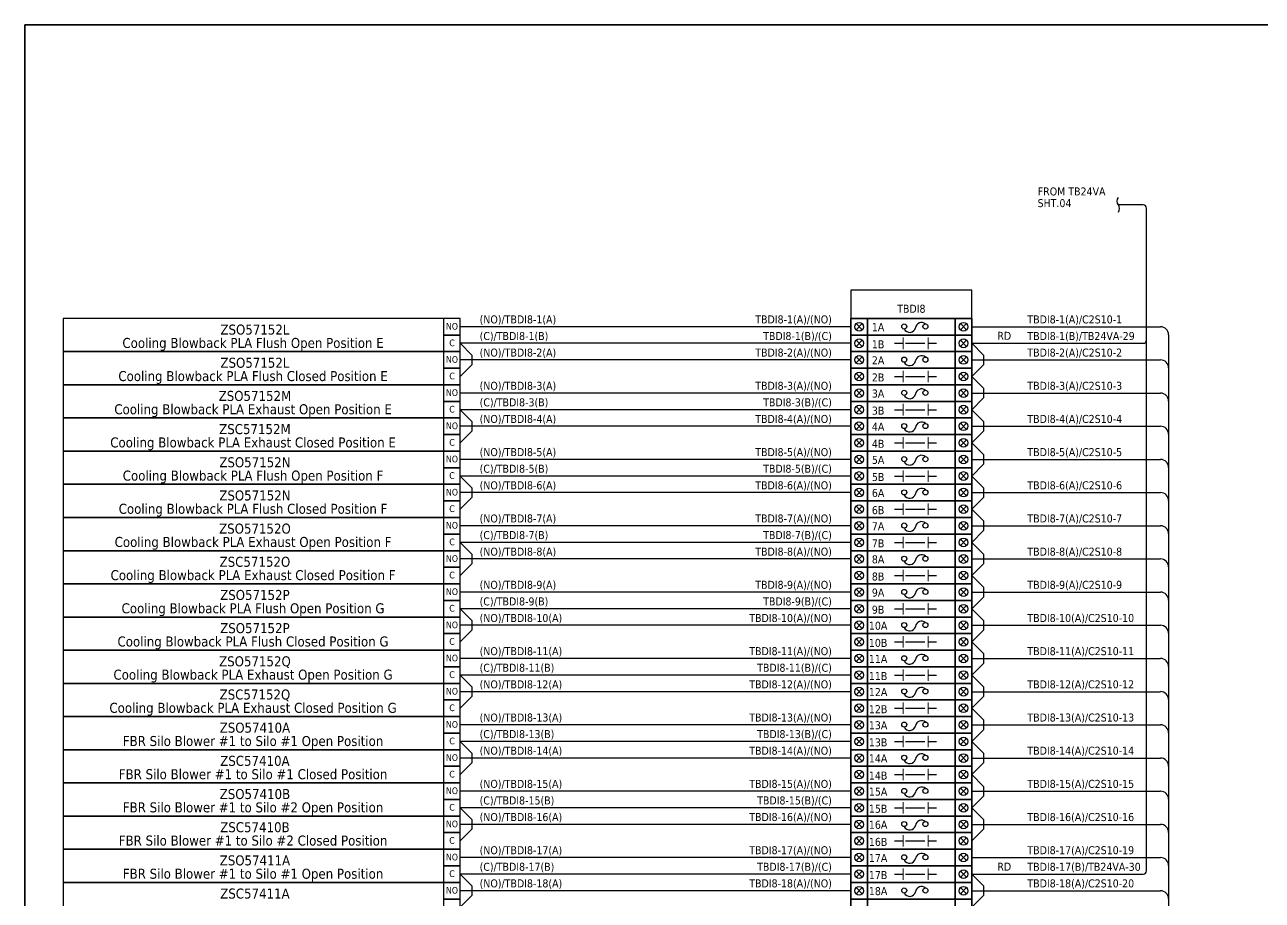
# Model space of a CAD drawing. Header units: millimetres. Extents: x 0 to 1792788, y -13 to 262234.
# Drawn here: x 1468623 to 1515759, y 127604 to 160934 of the extents above; entities that cross this region are included whole.
import ezdxf
from ezdxf.enums import TextEntityAlignment as Align

# ---------------------------------------------------------------- set-up
doc = ezdxf.new("R2010")
doc.units = ezdxf.units.MM
doc.layers.add('HELPPOINT', color=7, linetype='Continuous', lineweight=25)
doc.layers.add('power', color=7, linetype='Continuous', lineweight=25)
doc.styles.add('Tahoma', font='')
doc.styles.get('Tahoma').set_extended_font_data('Tahoma')

# ---------------------------------------------------------------- blocks, each defined once
blk = doc.blocks.new('TPA')
at = {"layer": 'HELPPOINT', "color": 4, "lineweight": 35, "ltscale": 25.4}
for p, q in [((14292753, 12749437), (14292753, 12827491)), ((14292753, 12827491), (14405128, 12827491)), ((14292753, 12749437), (14292753, 12827491)), ((14292753, 12827491), (14405128, 12827491))]:
    blk.add_line(p, q, dxfattribs=at)

msp = doc.modelspace()

# ---------------------------------------------------------------- linework, layer by layer
at = {"color": 1, "ltscale": 25.4}
for p, q in [((1511224, 154079), (1510277, 154079)), ((1511351, 128725), (1511351, 153952)), ((1500523, 149555), (1500288, 149320)), ((1500288, 149555), (1500523, 149320)), ((1504262, 149555), (1504497, 149320)), ((1504497, 149555), (1504262, 149320)), ((1504696, 148806), (1505142, 148359)), ((1504696, 148806), (1511224, 148806)), ((1500523, 148292), (1500288, 148057)), ((1500288, 148292), (1500523, 148057)), ((1504262, 148292), (1504497, 148057)), ((1504497, 148292), (1504262, 148057)), ((1505142, 148359), (1505142, 147989)), ((1504696, 147543), (1505142, 147989)), ((1504696, 147543), (1505142, 147096)), ((1505142, 147096), (1505142, 146726)), ((1500523, 147029), (1500288, 146794)), ((1500288, 147029), (1500523, 146794)), ((1504262, 147029), (1504497, 146794)), ((1504497, 147029), (1504262, 146794)), ((1504696, 146280), (1505142, 146726)), ((1504696, 146280), (1505142, 145833)), ((1500523, 145766), (1500288, 145531)), ((1500288, 145766), (1500523, 145531)), ((1504262, 145766), (1504497, 145531)), ((1504497, 145766), (1504262, 145531)), ((1505142, 145833), (1505142, 145463)), ((1504696, 145017), (1505142, 145463)), ((1504696, 145017), (1505142, 144570)), ((1500523, 144503), (1500288, 144268)), ((1500288, 144503), (1500523, 144268)), ((1504262, 144503), (1504497, 144268)), ((1504497, 144503), (1504262, 144268)), ((1505142, 144570), (1505142, 144200)), ((1504696, 143754), (1505142, 144200)), ((1504696, 143754), (1505142, 143307)), ((1505142, 143307), (1505142, 142937)), ((1500523, 143240), (1500288, 143005)), ((1500288, 143240), (1500523, 143005)), ((1504262, 143240), (1504497, 143005)), ((1504497, 143240), (1504262, 143005)), ((1504696, 142491), (1505142, 142937)), ((1504696, 142491), (1505142, 142044)), ((1500523, 141977), (1500288, 141742)), ((1500288, 141977), (1500523, 141742)), ((1504262, 141977), (1504497, 141742)), ((1504497, 141977), (1504262, 141742)), ((1505142, 142044), (1505142, 141674)), ((1504696, 141228), (1505142, 141674)), ((1504696, 141228), (1505142, 140781)), ((1500523, 140714), (1500288, 140479)), ((1500288, 140714), (1500523, 140479)), ((1504262, 140714), (1504497, 140479)), ((1504497, 140714), (1504262, 140479)), ((1505142, 140781), (1505142, 140411)), ((1504696, 139965), (1505142, 140411)), ((1504696, 139965), (1505142, 139518)), ((1500523, 139451), (1500288, 139216)), ((1500288, 139451), (1500523, 139216)), ((1504262, 139451), (1504497, 139216)), ((1504497, 139451), (1504262, 139216)), ((1504696, 138702), (1505142, 139148)), ((1505142, 139518), (1505142, 139148)), ((1504696, 138702), (1505142, 138255)), ((1500523, 138188), (1500288, 137953)), ((1500288, 138188), (1500523, 137953)), ((1504262, 138188), (1504497, 137953)), ((1504497, 138188), (1504262, 137953)), ((1505142, 138255), (1505142, 137885)), ((1504696, 137439), (1505142, 137885)), ((1504696, 137439), (1505142, 136992)), ((1500523, 136925), (1500288, 136690)), ((1500288, 136925), (1500523, 136690)), ((1504262, 136925), (1504497, 136690)), ((1504497, 136925), (1504262, 136690)), ((1505142, 136992), (1505142, 136622)), ((1504696, 136176), (1505142, 136622)), ((1504696, 136176), (1505142, 135729)), ((1500523, 135662), (1500288, 135427)), ((1500288, 135662), (1500523, 135427)), ((1504262, 135662), (1504497, 135427)), ((1504497, 135662), (1504262, 135427)), ((1504696, 134913), (1505142, 135359)), ((1505142, 135729), (1505142, 135359)), ((1504696, 134913), (1505142, 134466)), ((1500523, 134399), (1500288, 134164)), ((1500288, 134399), (1500523, 134164)), ((1504262, 134399), (1504497, 134164)), ((1504497, 134399), (1504262, 134164)), ((1505142, 134466), (1505142, 134096)), ((1504696, 133650), (1505142, 134096)), ((1504696, 133650), (1505142, 133203)), ((1500523, 133136), (1500288, 132901)), ((1500288, 133136), (1500523, 132901)), ((1504262, 133136), (1504497, 132901)), ((1504497, 133136), (1504262, 132901)), ((1505142, 133203), (1505142, 132833)), ((1504696, 132387), (1505142, 132833)), ((1504696, 132387), (1505142, 131940)), ((1500523, 131873), (1500288, 131638)), ((1500288, 131873), (1500523, 131638)), ((1504262, 131873), (1504497, 131638)), ((1504497, 131873), (1504262, 131638)), ((1504696, 131124), (1505142, 131570)), ((1505142, 131940), (1505142, 131570)), ((1504696, 131124), (1505142, 130677)), ((1500523, 130610), (1500288, 130375)), ((1500288, 130610), (1500523, 130375)), ((1504262, 130610), (1504497, 130375)), ((1504497, 130610), (1504262, 130375)), ((1505142, 130677), (1505142, 130307)), ((1504696, 129861), (1505142, 130307)), ((1500523, 129347), (1500288, 129112)), ((1500288, 129347), (1500523, 129112)), ((1504262, 129347), (1504497, 129112)), ((1504497, 129347), (1504262, 129112)), ((1504696, 128598), (1505142, 128151)), ((1504696, 128598), (1511224, 128598)), ((1500523, 128084), (1500288, 127849)), ((1500288, 128084), (1500523, 127849)), ((1504262, 128084), (1504497, 127849)), ((1504497, 128084), (1504262, 127849)), ((1504696, 127335), (1505142, 127782)), ((1505142, 128151), (1505142, 127782))]:
    msp.add_line(p, q, dxfattribs=at)
at = {"color": 4, "ltscale": 25.4}
for p, q in [((1500090, 149437), (1485205, 149437)), ((1504696, 149437), (1511884, 149437)), ((1512189, 149132), (1512189, 107008)), ((1500090, 148174), (1485205, 148174)), ((1504696, 148174), (1511884, 148174)), ((1500090, 146911), (1485205, 146911)), ((1504696, 146911), (1511884, 146911)), ((1500090, 145648), (1485205, 145648)), ((1504696, 145648), (1511884, 145648)), ((1500090, 144385), (1485205, 144385)), ((1504696, 144385), (1511884, 144385)), ((1500090, 143122), (1485205, 143122)), ((1504696, 143122), (1511884, 143122)), ((1500090, 141859), (1485205, 141859)), ((1504696, 141859), (1511884, 141859)), ((1500090, 140596), (1485205, 140596)), ((1504696, 140596), (1511884, 140596)), ((1500090, 139333), (1485205, 139333)), ((1504696, 139333), (1511884, 139333)), ((1500090, 138070), (1485205, 138070)), ((1504696, 138070), (1511884, 138070)), ((1500090, 136807), (1485205, 136807)), ((1504696, 136807), (1511884, 136807)), ((1500090, 135544), (1485205, 135544)), ((1504696, 135544), (1511884, 135544)), ((1500090, 134281), (1485205, 134281)), ((1504696, 134281), (1511884, 134281)), ((1500090, 133018), (1485205, 133018)), ((1504696, 133018), (1511884, 133018)), ((1500090, 131755), (1485205, 131755)), ((1504696, 131755), (1511884, 131755)), ((1500090, 130492), (1485205, 130492)), ((1504696, 130492), (1511884, 130492)), ((1500090, 129229), (1485205, 129229)), ((1504696, 129229), (1511884, 129229)), ((1500090, 127966), (1485205, 127966)), ((1504696, 127966), (1511884, 127966))]:
    msp.add_line(p, q, dxfattribs=at)
at = {"color": 7, "lineweight": 9, "ltscale": 25.4}
for p, q in [((1502075, 148589), (1502075, 149022)), ((1503029, 148589), (1503029, 149022)), ((1502075, 147326), (1502075, 147759)), ((1503029, 147326), (1503029, 147759)), ((1502075, 146063), (1502075, 146496)), ((1503029, 146063), (1503029, 146496)), ((1502075, 144800), (1502075, 145233)), ((1503029, 144800), (1503029, 145233)), ((1502075, 143537), (1502075, 143970)), ((1503029, 143537), (1503029, 143970)), ((1502075, 142274), (1502075, 142707)), ((1503029, 142274), (1503029, 142707)), ((1502075, 141011), (1502075, 141444)), ((1503029, 141011), (1503029, 141444)), ((1502075, 139748), (1502075, 140181)), ((1503029, 139748), (1503029, 140181)), ((1502075, 138485), (1502075, 138919)), ((1503029, 138485), (1503029, 138919)), ((1502075, 137222), (1502075, 137656)), ((1503029, 137222), (1503029, 137656)), ((1502075, 135959), (1502075, 136393)), ((1503029, 135959), (1503029, 136393)), ((1502075, 134696), (1502075, 135130)), ((1503029, 134696), (1503029, 135130)), ((1502075, 133433), (1502075, 133867)), ((1503029, 133433), (1503029, 133867)), ((1502075, 132170), (1502075, 132604)), ((1503029, 132170), (1503029, 132604)), ((1502075, 130907), (1502075, 131341)), ((1503029, 130907), (1503029, 131341)), ((1502075, 129644), (1502075, 130078)), ((1503029, 129644), (1503029, 130078)), ((1502075, 128381), (1502075, 128815)), ((1503029, 128381), (1503029, 128815))]:
    msp.add_line(p, q, dxfattribs=at)
at = {"color": 7, "ltscale": 25.4}
for p, q in [((1500090, 148806), (1485205, 148806)), ((1485205, 148806), (1485651, 148359)), ((1500523, 148923), (1500288, 148688)), ((1500288, 148923), (1500523, 148688)), ((1501757, 148806), (1502075, 148806)), ((1502175, 148806), (1502901, 148806)), ((1503029, 148806), (1503347, 148806)), ((1504262, 148923), (1504497, 148688)), ((1504497, 148923), (1504262, 148688)), ((1485651, 148359), (1485651, 147989)), ((1485205, 147543), (1485651, 147989)), ((1500523, 147660), (1500288, 147425)), ((1500288, 147660), (1500523, 147425)), ((1501757, 147543), (1502075, 147543)), ((1502175, 147543), (1502901, 147543)), ((1503029, 147543), (1503347, 147543)), ((1504262, 147660), (1504497, 147425)), ((1504497, 147660), (1504262, 147425)), ((1500090, 146280), (1485205, 146280)), ((1485205, 146280), (1485651, 145833)), ((1500523, 146397), (1500288, 146162)), ((1500288, 146397), (1500523, 146162)), ((1501757, 146280), (1502075, 146280)), ((1502175, 146280), (1502901, 146280)), ((1503029, 146280), (1503347, 146280)), ((1504262, 146397), (1504497, 146162)), ((1504497, 146397), (1504262, 146162)), ((1485651, 145833), (1485651, 145463)), ((1485205, 145017), (1485651, 145463)), ((1500523, 145134), (1500288, 144899)), ((1500288, 145134), (1500523, 144899)), ((1501757, 145017), (1502075, 145017)), ((1502175, 145017), (1502901, 145017)), ((1503029, 145017), (1503347, 145017)), ((1504262, 145134), (1504497, 144899)), ((1504497, 145134), (1504262, 144899)), ((1500523, 143871), (1500288, 143636)), ((1500288, 143871), (1500523, 143636)), ((1504262, 143871), (1504497, 143636)), ((1504497, 143871), (1504262, 143636)), ((1500090, 143754), (1485205, 143754)), ((1485205, 143754), (1485651, 143307)), ((1485651, 143307), (1485651, 142937)), ((1501757, 143754), (1502075, 143754)), ((1502175, 143754), (1502901, 143754)), ((1503029, 143754), (1503347, 143754)), ((1485205, 142491), (1485651, 142937)), ((1500523, 142608), (1500288, 142373)), ((1500288, 142608), (1500523, 142373)), ((1501757, 142491), (1502075, 142491)), ((1502175, 142491), (1502901, 142491)), ((1503029, 142491), (1503347, 142491)), ((1504262, 142608), (1504497, 142373)), ((1504497, 142608), (1504262, 142373)), ((1500090, 141228), (1485205, 141228)), ((1485205, 141228), (1485651, 140781)), ((1500523, 141345), (1500288, 141110)), ((1500288, 141345), (1500523, 141110)), ((1501757, 141228), (1502075, 141228)), ((1502175, 141228), (1502901, 141228)), ((1503029, 141228), (1503347, 141228)), ((1504262, 141345), (1504497, 141110)), ((1504497, 141345), (1504262, 141110)), ((1485651, 140781), (1485651, 140411)), ((1485205, 139965), (1485651, 140411)), ((1500523, 140082), (1500288, 139847)), ((1500288, 140082), (1500523, 139847)), ((1504262, 140082), (1504497, 139847)), ((1504497, 140082), (1504262, 139847)), ((1501757, 139965), (1502075, 139965)), ((1502175, 139965), (1502901, 139965)), ((1503029, 139965), (1503347, 139965)), ((1500090, 138702), (1485205, 138702)), ((1485205, 138702), (1485651, 138255)), ((1500523, 138819), (1500288, 138584)), ((1500288, 138819), (1500523, 138584)), ((1501757, 138702), (1502075, 138702)), ((1502175, 138702), (1502901, 138702)), ((1503029, 138702), (1503347, 138702)), ((1504262, 138819), (1504497, 138584)), ((1504497, 138819), (1504262, 138584)), ((1485651, 138255), (1485651, 137885)), ((1485205, 137439), (1485651, 137885)), ((1500523, 137556), (1500288, 137321)), ((1500288, 137556), (1500523, 137321)), ((1501757, 137439), (1502075, 137439)), ((1502175, 137439), (1502901, 137439)), ((1503029, 137439), (1503347, 137439)), ((1504262, 137556), (1504497, 137321)), ((1504497, 137556), (1504262, 137321)), ((1500523, 136293), (1500288, 136058)), ((1500288, 136293), (1500523, 136058)), ((1504262, 136293), (1504497, 136058)), ((1504497, 136293), (1504262, 136058)), ((1500090, 136176), (1485205, 136176)), ((1485205, 136176), (1485651, 135729)), ((1501757, 136176), (1502075, 136176)), ((1502175, 136176), (1502901, 136176)), ((1503029, 136176), (1503347, 136176)), ((1485205, 134913), (1485651, 135359)), ((1485651, 135729), (1485651, 135359)), ((1500523, 135030), (1500288, 134795)), ((1500288, 135030), (1500523, 134795)), ((1501757, 134913), (1502075, 134913)), ((1502175, 134913), (1502901, 134913)), ((1503029, 134913), (1503347, 134913)), ((1504262, 135030), (1504497, 134795)), ((1504497, 135030), (1504262, 134795)), ((1500090, 133650), (1485205, 133650)), ((1485205, 133650), (1485651, 133203)), ((1500523, 133767), (1500288, 133532)), ((1500288, 133767), (1500523, 133532)), ((1501757, 133650), (1502075, 133650)), ((1502175, 133650), (1502901, 133650)), ((1503029, 133650), (1503347, 133650)), ((1504262, 133767), (1504497, 133532)), ((1504497, 133767), (1504262, 133532)), ((1485651, 133203), (1485651, 132833)), ((1485205, 132387), (1485651, 132833)), ((1500523, 132504), (1500288, 132269)), ((1500288, 132504), (1500523, 132269)), ((1504262, 132504), (1504497, 132269)), ((1504497, 132504), (1504262, 132269)), ((1501757, 132387), (1502075, 132387)), ((1502175, 132387), (1502901, 132387)), ((1503029, 132387), (1503347, 132387)), ((1500090, 131124), (1485205, 131124)), ((1485205, 131124), (1485651, 130677)), ((1500523, 131241), (1500288, 131006)), ((1500288, 131241), (1500523, 131006)), ((1501757, 131124), (1502075, 131124)), ((1502175, 131124), (1502901, 131124)), ((1503029, 131124), (1503347, 131124)), ((1504262, 131241), (1504497, 131006)), ((1504497, 131241), (1504262, 131006)), ((1485651, 130677), (1485651, 130307)), ((1485205, 129861), (1485651, 130307)), ((1500523, 129978), (1500288, 129743)), ((1500288, 129978), (1500523, 129743)), ((1501757, 129861), (1502075, 129861)), ((1502175, 129861), (1502901, 129861)), ((1503029, 129861), (1503347, 129861)), ((1504262, 129978), (1504497, 129743)), ((1504497, 129978), (1504262, 129743)), ((1500523, 128715), (1500288, 128480)), ((1500288, 128715), (1500523, 128480)), ((1504262, 128715), (1504497, 128480)), ((1504497, 128715), (1504262, 128480)), ((1500090, 128598), (1485205, 128598)), ((1485205, 128598), (1485651, 128151)), ((1501757, 128598), (1502075, 128598)), ((1502175, 128598), (1502901, 128598)), ((1503029, 128598), (1503347, 128598)), ((1485205, 127335), (1485651, 127782)), ((1485651, 128151), (1485651, 127782))]:
    msp.add_line(p, q, dxfattribs=at)
at = {"color": 1, "ltscale": 25.4}
msp.add_lwpolyline([(1510277, 153797, 0.351), (1510277, 154079, -0.351), (1510277, 154360, 2.081666)], format="xyb", dxfattribs=at)
at = {"color": 4, "ltscale": 25.4}
msp.add_lwpolyline([(1500090, 149753), (1504696, 149753), (1504696, 150832), (1500090, 150832)], close=True, dxfattribs=at)
at = {"color": 2, "ltscale": 25.4}
for points in [[(1470084, 148490), (1485205, 148490), (1485205, 149753), (1470084, 149753)], [(1470084, 147227), (1485205, 147227), (1485205, 148490), (1470084, 148490)], [(1470084, 145964), (1485205, 145964), (1485205, 147227), (1470084, 147227)], [(1470084, 144701), (1485205, 144701), (1485205, 145964), (1470084, 145964)], [(1470084, 143438), (1485205, 143438), (1485205, 144701), (1470084, 144701)], [(1470084, 142175), (1485205, 142175), (1485205, 143438), (1470084, 143438)], [(1470084, 140912), (1485205, 140912), (1485205, 142175), (1470084, 142175)], [(1470084, 139649), (1485205, 139649), (1485205, 140912), (1470084, 140912)], [(1470084, 138386), (1485205, 138386), (1485205, 139649), (1470084, 139649)], [(1470084, 137123), (1485205, 137123), (1485205, 138386), (1470084, 138386)], [(1470084, 135860), (1485205, 135860), (1485205, 137123), (1470084, 137123)], [(1470084, 134597), (1485205, 134597), (1485205, 135860), (1470084, 135860)], [(1470084, 133334), (1485205, 133334), (1485205, 134597), (1470084, 134597)], [(1470084, 132071), (1485205, 132071), (1485205, 133334), (1470084, 133334)], [(1470084, 130808), (1485205, 130808), (1485205, 132071), (1470084, 132071)], [(1470084, 129545), (1485205, 129545), (1485205, 130808), (1470084, 130808)], [(1470084, 128282), (1485205, 128282), (1485205, 129545), (1470084, 129545)], [(1470084, 127019), (1485205, 127019), (1485205, 128282), (1470084, 128282)]]:
    msp.add_lwpolyline(points, close=True, dxfattribs=at)
at = {"color": 1, "ltscale": 25.4}
for points in [[(1484573, 149121), (1485205, 149121), (1485205, 149753), (1484573, 149753)], [(1500090, 149121), (1500721, 149121), (1500721, 149753), (1500090, 149753)], [(1500721, 149121), (1504064, 149121), (1504064, 149753), (1500721, 149753)], [(1504064, 149121), (1504696, 149121), (1504696, 149753), (1504064, 149753)], [(1484573, 147858), (1485205, 147858), (1485205, 148490), (1484573, 148490)], [(1500090, 147858), (1500721, 147858), (1500721, 148490), (1500090, 148490)], [(1500721, 147858), (1504064, 147858), (1504064, 148490), (1500721, 148490)], [(1504064, 147858), (1504696, 147858), (1504696, 148490), (1504064, 148490)], [(1484573, 146595), (1485205, 146595), (1485205, 147227), (1484573, 147227)], [(1500090, 146595), (1500721, 146595), (1500721, 147227), (1500090, 147227)], [(1500721, 146595), (1504064, 146595), (1504064, 147227), (1500721, 147227)], [(1504064, 146595), (1504696, 146595), (1504696, 147227), (1504064, 147227)], [(1484573, 145332), (1485205, 145332), (1485205, 145964), (1484573, 145964)], [(1500090, 145332), (1500721, 145332), (1500721, 145964), (1500090, 145964)], [(1500721, 145332), (1504064, 145332), (1504064, 145964), (1500721, 145964)], [(1504064, 145332), (1504696, 145332), (1504696, 145964), (1504064, 145964)], [(1484573, 144069), (1485205, 144069), (1485205, 144701), (1484573, 144701)], [(1500090, 144069), (1500721, 144069), (1500721, 144701), (1500090, 144701)], [(1500721, 144069), (1504064, 144069), (1504064, 144701), (1500721, 144701)], [(1504064, 144069), (1504696, 144069), (1504696, 144701), (1504064, 144701)], [(1484573, 142806), (1485205, 142806), (1485205, 143438), (1484573, 143438)], [(1500090, 142806), (1500721, 142806), (1500721, 143438), (1500090, 143438)], [(1500721, 142806), (1504064, 142806), (1504064, 143438), (1500721, 143438)], [(1504064, 142806), (1504696, 142806), (1504696, 143438), (1504064, 143438)], [(1484573, 141543), (1485205, 141543), (1485205, 142175), (1484573, 142175)], [(1500090, 141543), (1500721, 141543), (1500721, 142175), (1500090, 142175)], [(1500721, 141543), (1504064, 141543), (1504064, 142175), (1500721, 142175)], [(1504064, 141543), (1504696, 141543), (1504696, 142175), (1504064, 142175)], [(1484573, 140281), (1485205, 140281), (1485205, 140912), (1484573, 140912)], [(1500090, 140281), (1500721, 140281), (1500721, 140912), (1500090, 140912)], [(1500721, 140281), (1504064, 140281), (1504064, 140912), (1500721, 140912)], [(1504064, 140281), (1504696, 140281), (1504696, 140912), (1504064, 140912)], [(1484573, 139018), (1485205, 139018), (1485205, 139649), (1484573, 139649)], [(1500090, 139018), (1500721, 139018), (1500721, 139649), (1500090, 139649)], [(1500721, 139018), (1504064, 139018), (1504064, 139649), (1500721, 139649)], [(1504064, 139018), (1504696, 139018), (1504696, 139649), (1504064, 139649)], [(1484573, 137755), (1485205, 137755), (1485205, 138386), (1484573, 138386)], [(1500090, 137755), (1500721, 137755), (1500721, 138386), (1500090, 138386)], [(1500721, 137755), (1504064, 137755), (1504064, 138386), (1500721, 138386)], [(1504064, 137755), (1504696, 137755), (1504696, 138386), (1504064, 138386)], [(1484573, 136492), (1485205, 136492), (1485205, 137123), (1484573, 137123)], [(1500090, 136492), (1500721, 136492), (1500721, 137123), (1500090, 137123)], [(1500721, 136492), (1504064, 136492), (1504064, 137123), (1500721, 137123)], [(1504064, 136492), (1504696, 136492), (1504696, 137123), (1504064, 137123)], [(1484573, 135229), (1485205, 135229), (1485205, 135860), (1484573, 135860)], [(1500090, 135229), (1500721, 135229), (1500721, 135860), (1500090, 135860)], [(1500721, 135229), (1504064, 135229), (1504064, 135860), (1500721, 135860)], [(1504064, 135229), (1504696, 135229), (1504696, 135860), (1504064, 135860)], [(1484573, 133966), (1485205, 133966), (1485205, 134597), (1484573, 134597)], [(1500090, 133966), (1500721, 133966), (1500721, 134597), (1500090, 134597)], [(1500721, 133966), (1504064, 133966), (1504064, 134597), (1500721, 134597)], [(1504064, 133966), (1504696, 133966), (1504696, 134597), (1504064, 134597)], [(1484573, 132703), (1485205, 132703), (1485205, 133334), (1484573, 133334)], [(1500090, 132703), (1500721, 132703), (1500721, 133334), (1500090, 133334)], [(1500721, 132703), (1504064, 132703), (1504064, 133334), (1500721, 133334)], [(1504064, 132703), (1504696, 132703), (1504696, 133334), (1504064, 133334)], [(1484573, 131440), (1485205, 131440), (1485205, 132071), (1484573, 132071)], [(1500090, 131440), (1500721, 131440), (1500721, 132071), (1500090, 132071)], [(1500721, 131440), (1504064, 131440), (1504064, 132071), (1500721, 132071)], [(1504064, 131440), (1504696, 131440), (1504696, 132071), (1504064, 132071)], [(1484573, 130177), (1485205, 130177), (1485205, 130808), (1484573, 130808)], [(1500090, 130177), (1500721, 130177), (1500721, 130808), (1500090, 130808)], [(1500721, 130177), (1504064, 130177), (1504064, 130808), (1500721, 130808)], [(1504064, 130177), (1504696, 130177), (1504696, 130808), (1504064, 130808)], [(1484573, 128914), (1485205, 128914), (1485205, 129545), (1484573, 129545)], [(1500090, 128914), (1500721, 128914), (1500721, 129545), (1500090, 129545)], [(1500721, 128914), (1504064, 128914), (1504064, 129545), (1500721, 129545)], [(1504064, 128914), (1504696, 128914), (1504696, 129545), (1504064, 129545)], [(1484573, 127651), (1485205, 127651), (1485205, 128282), (1484573, 128282)], [(1500090, 127651), (1500721, 127651), (1500721, 128282), (1500090, 128282)], [(1500721, 127651), (1504064, 127651), (1504064, 128282), (1500721, 128282)], [(1504064, 127651), (1504696, 127651), (1504696, 128282), (1504064, 128282)]]:
    msp.add_lwpolyline(points, close=True, dxfattribs=at)
at = {"color": 7, "lineweight": 30, "ltscale": 25.4}
for points in [[(1500090, 149753), (1504696, 149753), (1504696, 148490), (1500090, 148490), (1500090, 149753)], [(1500090, 148490), (1504696, 148490), (1504696, 147227), (1500090, 147227), (1500090, 148490)], [(1500090, 147227), (1504696, 147227), (1504696, 145964), (1500090, 145964), (1500090, 147227)], [(1500090, 145964), (1504696, 145964), (1504696, 144701), (1500090, 144701), (1500090, 145964)], [(1500090, 144701), (1504696, 144701), (1504696, 143438), (1500090, 143438), (1500090, 144701)], [(1500090, 143438), (1504696, 143438), (1504696, 142175), (1500090, 142175), (1500090, 143438)], [(1500090, 142175), (1504696, 142175), (1504696, 140912), (1500090, 140912), (1500090, 142175)], [(1500090, 140912), (1504696, 140912), (1504696, 139649), (1500090, 139649), (1500090, 140912)], [(1500090, 139649), (1504696, 139649), (1504696, 138386), (1500090, 138386), (1500090, 139649)], [(1500090, 138386), (1504696, 138386), (1504696, 137123), (1500090, 137123), (1500090, 138386)], [(1500090, 137123), (1504696, 137123), (1504696, 135860), (1500090, 135860), (1500090, 137123)], [(1500090, 135860), (1504696, 135860), (1504696, 134597), (1500090, 134597), (1500090, 135860)], [(1500090, 134597), (1504696, 134597), (1504696, 133334), (1500090, 133334), (1500090, 134597)], [(1500090, 133334), (1504696, 133334), (1504696, 132071), (1500090, 132071), (1500090, 133334)], [(1500090, 132071), (1504696, 132071), (1504696, 130808), (1500090, 130808), (1500090, 132071)], [(1500090, 130808), (1504696, 130808), (1504696, 129545), (1500090, 129545), (1500090, 130808)], [(1500090, 129545), (1504696, 129545), (1504696, 128282), (1500090, 128282), (1500090, 129545)], [(1500090, 128282), (1504696, 128282), (1504696, 127019), (1500090, 127019), (1500090, 128282)]]:
    msp.add_lwpolyline(points, dxfattribs=at)
at = {"color": 7, "ltscale": 25.4}
for points in [[(1484573, 148490), (1485205, 148490), (1485205, 149121), (1484573, 149121)], [(1500090, 148490), (1500721, 148490), (1500721, 149121), (1500090, 149121)], [(1500721, 148490), (1504064, 148490), (1504064, 149121), (1500721, 149121)], [(1504064, 148490), (1504696, 148490), (1504696, 149121), (1504064, 149121)], [(1484573, 147227), (1485205, 147227), (1485205, 147858), (1484573, 147858)], [(1500090, 147227), (1500721, 147227), (1500721, 147858), (1500090, 147858)], [(1500721, 147227), (1504064, 147227), (1504064, 147858), (1500721, 147858)], [(1504064, 147227), (1504696, 147227), (1504696, 147858), (1504064, 147858)], [(1484573, 145964), (1485205, 145964), (1485205, 146595), (1484573, 146595)], [(1500090, 145964), (1500721, 145964), (1500721, 146595), (1500090, 146595)], [(1500721, 145964), (1504064, 145964), (1504064, 146595), (1500721, 146595)], [(1504064, 145964), (1504696, 145964), (1504696, 146595), (1504064, 146595)], [(1484573, 144701), (1485205, 144701), (1485205, 145332), (1484573, 145332)], [(1500090, 144701), (1500721, 144701), (1500721, 145332), (1500090, 145332)], [(1500721, 144701), (1504064, 144701), (1504064, 145332), (1500721, 145332)], [(1504064, 144701), (1504696, 144701), (1504696, 145332), (1504064, 145332)], [(1484573, 143438), (1485205, 143438), (1485205, 144069), (1484573, 144069)], [(1500090, 143438), (1500721, 143438), (1500721, 144069), (1500090, 144069)], [(1500721, 143438), (1504064, 143438), (1504064, 144069), (1500721, 144069)], [(1504064, 143438), (1504696, 143438), (1504696, 144069), (1504064, 144069)], [(1484573, 142175), (1485205, 142175), (1485205, 142806), (1484573, 142806)], [(1500090, 142175), (1500721, 142175), (1500721, 142806), (1500090, 142806)], [(1500721, 142175), (1504064, 142175), (1504064, 142806), (1500721, 142806)], [(1504064, 142175), (1504696, 142175), (1504696, 142806), (1504064, 142806)], [(1484573, 140912), (1485205, 140912), (1485205, 141543), (1484573, 141543)], [(1500090, 140912), (1500721, 140912), (1500721, 141543), (1500090, 141543)], [(1500721, 140912), (1504064, 140912), (1504064, 141543), (1500721, 141543)], [(1504064, 140912), (1504696, 140912), (1504696, 141543), (1504064, 141543)], [(1484573, 139649), (1485205, 139649), (1485205, 140281), (1484573, 140281)], [(1500090, 139649), (1500721, 139649), (1500721, 140281), (1500090, 140281)], [(1500721, 139649), (1504064, 139649), (1504064, 140281), (1500721, 140281)], [(1504064, 139649), (1504696, 139649), (1504696, 140281), (1504064, 140281)], [(1484573, 138386), (1485205, 138386), (1485205, 139018), (1484573, 139018)], [(1500090, 138386), (1500721, 138386), (1500721, 139018), (1500090, 139018)], [(1500721, 138386), (1504064, 138386), (1504064, 139018), (1500721, 139018)], [(1504064, 138386), (1504696, 138386), (1504696, 139018), (1504064, 139018)], [(1484573, 137123), (1485205, 137123), (1485205, 137755), (1484573, 137755)], [(1500090, 137123), (1500721, 137123), (1500721, 137755), (1500090, 137755)], [(1500721, 137123), (1504064, 137123), (1504064, 137755), (1500721, 137755)], [(1504064, 137123), (1504696, 137123), (1504696, 137755), (1504064, 137755)], [(1484573, 135860), (1485205, 135860), (1485205, 136492), (1484573, 136492)], [(1500090, 135860), (1500721, 135860), (1500721, 136492), (1500090, 136492)], [(1500721, 135860), (1504064, 135860), (1504064, 136492), (1500721, 136492)], [(1504064, 135860), (1504696, 135860), (1504696, 136492), (1504064, 136492)], [(1484573, 134597), (1485205, 134597), (1485205, 135229), (1484573, 135229)], [(1500090, 134597), (1500721, 134597), (1500721, 135229), (1500090, 135229)], [(1500721, 134597), (1504064, 134597), (1504064, 135229), (1500721, 135229)], [(1504064, 134597), (1504696, 134597), (1504696, 135229), (1504064, 135229)], [(1484573, 133334), (1485205, 133334), (1485205, 133966), (1484573, 133966)], [(1500090, 133334), (1500721, 133334), (1500721, 133966), (1500090, 133966)], [(1500721, 133334), (1504064, 133334), (1504064, 133966), (1500721, 133966)], [(1504064, 133334), (1504696, 133334), (1504696, 133966), (1504064, 133966)], [(1484573, 132071), (1485205, 132071), (1485205, 132703), (1484573, 132703)], [(1500090, 132071), (1500721, 132071), (1500721, 132703), (1500090, 132703)], [(1500721, 132071), (1504064, 132071), (1504064, 132703), (1500721, 132703)], [(1504064, 132071), (1504696, 132071), (1504696, 132703), (1504064, 132703)], [(1484573, 130808), (1485205, 130808), (1485205, 131440), (1484573, 131440)], [(1500090, 130808), (1500721, 130808), (1500721, 131440), (1500090, 131440)], [(1500721, 130808), (1504064, 130808), (1504064, 131440), (1500721, 131440)], [(1504064, 130808), (1504696, 130808), (1504696, 131440), (1504064, 131440)], [(1484573, 129545), (1485205, 129545), (1485205, 130177), (1484573, 130177)], [(1500090, 129545), (1500721, 129545), (1500721, 130177), (1500090, 130177)], [(1500721, 129545), (1504064, 129545), (1504064, 130177), (1500721, 130177)], [(1504064, 129545), (1504696, 129545), (1504696, 130177), (1504064, 130177)], [(1484573, 128282), (1485205, 128282), (1485205, 128914), (1484573, 128914)], [(1500090, 128282), (1500721, 128282), (1500721, 128914), (1500090, 128914)], [(1500721, 128282), (1504064, 128282), (1504064, 128914), (1500721, 128914)], [(1504064, 128282), (1504696, 128282), (1504696, 128914), (1504064, 128914)], [(1484573, 127019), (1485205, 127019), (1485205, 127651), (1484573, 127651)], [(1500090, 127019), (1500721, 127019), (1500721, 127651), (1500090, 127651)], [(1500721, 127019), (1504064, 127019), (1504064, 127651), (1500721, 127651)], [(1504064, 127019), (1504696, 127019), (1504696, 127651), (1504064, 127651)]]:
    msp.add_lwpolyline(points, close=True, dxfattribs=at)
at = {"color": 1, "ltscale": 25.4}
for centre in [(1500406, 149437), (1504380, 149437), (1500406, 148174), (1504380, 148174), (1500406, 146911), (1504380, 146911), (1500406, 145648), (1504380, 145648), (1500406, 144385), (1504380, 144385), (1500406, 143122), (1504380, 143122), (1500406, 141859), (1504380, 141859), (1500406, 140596), (1504380, 140596), (1500406, 139333), (1504380, 139333), (1500406, 138070), (1504380, 138070), (1500406, 136807), (1504380, 136807), (1500406, 135544), (1504380, 135544), (1500406, 134281), (1504380, 134281), (1500406, 133018), (1504380, 133018), (1500406, 131755), (1504380, 131755), (1500406, 130492), (1504380, 130492), (1500406, 129229), (1504380, 129229), (1500406, 127966), (1504380, 127966)]:
    msp.add_circle(centre, 166, dxfattribs=at)
at = {"color": 7, "ltscale": 25.4}
for centre in [(1500406, 148806), (1504380, 148806), (1500406, 147543), (1504380, 147543), (1500406, 146280), (1504380, 146280), (1500406, 145017), (1504380, 145017), (1500406, 143754), (1504380, 143754), (1500406, 142491), (1504380, 142491), (1500406, 141228), (1504380, 141228), (1500406, 139965), (1504380, 139965), (1500406, 138702), (1504380, 138702), (1500406, 137439), (1504380, 137439), (1500406, 136176), (1504380, 136176), (1500406, 134913), (1504380, 134913), (1500406, 133650), (1504380, 133650), (1500406, 132387), (1504380, 132387), (1500406, 131124), (1504380, 131124), (1500406, 129861), (1504380, 129861), (1500406, 128598), (1504380, 128598)]:
    msp.add_circle(centre, 166, dxfattribs=at)
at = {"color": 1, "ltscale": 25.4}
for centre, start, end in [((1511224, 153952), 0, 90), ((1511224, 148933), 270, 0), ((1511224, 128725), 270, 0)]:
    msp.add_arc(centre, 127, start, end, dxfattribs=at)
at = {"color": 4, "ltscale": 25.4}
for centre in [(1511884, 149132), (1511884, 147869), (1511884, 146606), (1511884, 145343), (1511884, 144080), (1511884, 142817), (1511884, 141554), (1511884, 140291), (1511884, 139028), (1511884, 137766), (1511884, 136503), (1511884, 135240), (1511884, 133977), (1511884, 132714), (1511884, 131451), (1511884, 130188), (1511884, 128925), (1511884, 127662)]:
    msp.add_arc(centre, 305, 0, 90, dxfattribs=at)
at = {"layer": 'power', "color": 1, "ltscale": 25.4}
for centre in [(1502121, 149447), (1502930, 149447), (1502121, 148184), (1502930, 148184), (1502121, 146921), (1502930, 146921), (1502121, 145658), (1502930, 145658), (1502121, 144395), (1502930, 144395), (1502121, 143132), (1502930, 143132), (1502121, 141869), (1502930, 141869), (1502121, 140606), (1502930, 140606), (1502121, 139343), (1502930, 139343), (1502121, 138080), (1502930, 138080), (1502121, 136817), (1502930, 136817), (1502121, 135554), (1502930, 135554), (1502121, 134291), (1502930, 134291), (1502121, 133028), (1502930, 133028), (1502121, 131765), (1502930, 131765), (1502121, 130502), (1502930, 130502), (1502121, 129239), (1502930, 129239), (1502121, 127976), (1502930, 127976)]:
    msp.add_circle(centre, 96.7, dxfattribs=at)
for centre, radius, start, end in [((1502783, 149361), 235, 51.1309, 171.3254), ((1502327, 149452), 230, 206.1634, 346.0383), ((1502327, 148189), 230, 206.1634, 346.0383), ((1502783, 148098), 235, 51.1309, 171.3254), ((1502783, 146835), 235, 51.1309, 171.3254), ((1502327, 146926), 230, 206.1634, 346.0383), ((1502783, 145572), 235, 51.1309, 171.3254), ((1502327, 145663), 230, 206.1634, 346.0383), ((1502327, 144400), 230, 206.1634, 346.0383), ((1502783, 144309), 235, 51.1309, 171.3254), ((1502327, 143137), 230, 206.1634, 346.0383), ((1502783, 143046), 235, 51.1309, 171.3254), ((1502783, 141783), 235, 51.1309, 171.3254), ((1502327, 141874), 230, 206.1634, 346.0383), ((1502327, 140611), 230, 206.1634, 346.0383), ((1502783, 140520), 235, 51.1309, 171.3254), ((1502327, 139348), 230, 206.1634, 346.0383), ((1502783, 139257), 235, 51.1309, 171.3254), ((1502783, 137994), 235, 51.1309, 171.3254), ((1502327, 138085), 230, 206.1634, 346.0383), ((1502327, 136822), 230, 206.1634, 346.0383), ((1502783, 136731), 235, 51.1309, 171.3254), ((1502327, 135559), 230, 206.1634, 346.0383), ((1502783, 135468), 235, 51.1309, 171.3254), ((1502783, 134205), 235, 51.1309, 171.3254), ((1502327, 134296), 230, 206.1634, 346.0383), ((1502327, 133033), 230, 206.1634, 346.0383), ((1502783, 132942), 235, 51.1309, 171.3254), ((1502327, 131770), 230, 206.1634, 346.0383), ((1502783, 131679), 235, 51.1309, 171.3254), ((1502783, 130416), 235, 51.1309, 171.3254), ((1502327, 130507), 230, 206.1634, 346.0383), ((1502327, 129244), 230, 206.1634, 346.0383), ((1502783, 129153), 235, 51.1309, 171.3254), ((1502327, 127981), 230, 206.1634, 346.0383), ((1502783, 127890), 235, 51.1309, 171.3254)]:
    msp.add_arc(centre, radius, start, end, dxfattribs=at)

# ---------------------------------------------------------------- block references
at = {"xscale": 0.8800000000046566, "yscale": 0.8800000000046566, "zscale": 0.8800000000046566}
msp.add_blockref('TPA', (-11109000, -11127258), dxfattribs=at)

# ---------------------------------------------------------------- texts
at = {"color": 1, "style": 'Tahoma'}
for s, p in [('FROM TB24VA', (1507207, 154436)), ('SHT.04', (1507201, 153992)), ('RD', (1505668, 148939)), ('TBDI8-1(B)/TB24VA-29', (1506813, 148932)), ('RD', (1505668, 128731)), ('TBDI8-17(B)/TB24VA-30', (1506813, 128725))]:
    msp.add_text(s, height=304.8, dxfattribs=at).set_placement(p)
at = {"color": 4, "style": 'Tahoma'}
for s, height, p in [('TBDI8', 304.8, (1502393, 150123)), ('ZSO57152L', 381, (1477390, 149329)), ('Cooling Blowback PLA Flush Open Position E ', 381, (1477390, 148821)), ('ZSO57152L', 381, (1477390, 148067)), ('Cooling Blowback PLA Flush Closed Position E ', 381, (1477390, 147559)), ('ZSO57152M', 381, (1477390, 146804)), ('Cooling Blowback PLA Exhaust Open Position E ', 381, (1477390, 146296)), ('ZSC57152M', 381, (1477390, 145541)), ('Cooling Blowback PLA Exhaust Closed Position E ', 381, (1477390, 145033)), ('ZSO57152N', 381, (1477390, 144278)), ('Cooling Blowback PLA Flush Open Position F ', 381, (1477390, 143770)), ('ZSO57152N', 381, (1477390, 143015)), ('Cooling Blowback PLA Flush Closed Position F ', 381, (1477390, 142507)), ('ZSO57152O', 381, (1477390, 141752)), ('Cooling Blowback PLA Exhaust Open Position F ', 381, (1477390, 141244)), ('ZSC57152O', 381, (1477390, 140489)), ('Cooling Blowback PLA Exhaust Closed Position F ', 381, (1477390, 139981)), ('ZSO57152P', 381, (1477390, 139226)), ('Cooling Blowback PLA Flush Open Position G ', 381, (1477390, 138718)), ('ZSO57152P', 381, (1477390, 137963)), ('Cooling Blowback PLA Flush Closed Position G ', 381, (1477390, 137455)), ('ZSO57152Q', 381, (1477390, 136700)), ('Cooling Blowback PLA Exhaust Open Position G ', 381, (1477390, 136192)), ('ZSC57152Q', 381, (1477390, 135437)), ('Cooling Blowback PLA Exhaust Closed Position G ', 381, (1477390, 134929)), ('ZSO57410A', 381, (1477390, 134174)), ('FBR Silo Blower #1 to Silo #1 Open Position ', 381, (1477390, 133666)), ('ZSC57410A', 381, (1477390, 132911)), ('FBR Silo Blower #1 to Silo #1 Closed Position ', 381, (1477390, 132403)), ('ZSO57410B', 381, (1477390, 131648)), ('FBR Silo Blower #1 to Silo #2 Open Position ', 381, (1477390, 131140)), ('ZSC57410B', 381, (1477390, 130385)), ('FBR Silo Blower #1 to Silo #2 Closed Position ', 381, (1477390, 129877)), ('ZSO57411A', 381, (1477390, 129122)), ('FBR Silo Blower #1 to Silo #1 Open Position ', 381, (1477390, 128614)), ('ZSC57411A', 381, (1477390, 127859))]:
    msp.add_text(s, height=height, dxfattribs=at).set_placement(p, align=Align.MIDDLE_CENTER)
for s, p in [('(NO)/TBDI8-1(A)', (1485949, 149564)), ('TBDI8-1(A)/C2S10-1', (1506813, 149564)), ('(NO)/TBDI8-2(A)', (1485949, 148301)), ('TBDI8-2(A)/C2S10-2', (1506813, 148301)), ('(NO)/TBDI8-3(A)', (1485949, 147038)), ('TBDI8-3(A)/C2S10-3', (1506813, 147038)), ('(NO)/TBDI8-4(A)', (1485949, 145775)), ('TBDI8-4(A)/C2S10-4', (1506813, 145775)), ('(NO)/TBDI8-5(A)', (1485949, 144512)), ('TBDI8-5(A)/C2S10-5', (1506813, 144512)), ('(NO)/TBDI8-6(A)', (1485949, 143249)), ('TBDI8-6(A)/C2S10-6', (1506813, 143249)), ('(NO)/TBDI8-7(A)', (1485949, 141986)), ('TBDI8-7(A)/C2S10-7', (1506813, 141986)), ('(NO)/TBDI8-8(A)', (1485949, 140723)), ('TBDI8-8(A)/C2S10-8', (1506813, 140723)), ('(NO)/TBDI8-9(A)', (1485949, 139460)), ('TBDI8-9(A)/C2S10-9', (1506813, 139460)), ('(NO)/TBDI8-10(A)', (1485949, 138197)), ('TBDI8-10(A)/C2S10-10', (1506813, 138197)), ('(NO)/TBDI8-11(A)', (1485949, 136934)), ('TBDI8-11(A)/C2S10-11', (1506813, 136934)), ('(NO)/TBDI8-12(A)', (1485949, 135671)), ('TBDI8-12(A)/C2S10-12', (1506813, 135671)), ('(NO)/TBDI8-13(A)', (1485949, 134408)), ('TBDI8-13(A)/C2S10-13', (1506813, 134408)), ('(NO)/TBDI8-14(A)', (1485949, 133145)), ('TBDI8-14(A)/C2S10-14', (1506813, 133145)), ('(NO)/TBDI8-15(A)', (1485949, 131882)), ('TBDI8-15(A)/C2S10-15', (1506813, 131882)), ('(NO)/TBDI8-16(A)', (1485949, 130619)), ('TBDI8-16(A)/C2S10-16', (1506813, 130619)), ('(NO)/TBDI8-17(A)', (1485949, 129356)), ('TBDI8-17(A)/C2S10-19', (1506813, 129356)), ('(NO)/TBDI8-18(A)', (1485949, 128093)), ('TBDI8-18(A)/C2S10-20', (1506813, 128093))]:
    msp.add_text(s, height=304.8, dxfattribs=at).set_placement(p)
for s, p in [('TBDI8-1(A)/(NO)', (1499365, 149564)), ('TBDI8-2(A)/(NO)', (1499365, 148301)), ('TBDI8-3(A)/(NO)', (1499365, 147038)), ('TBDI8-4(A)/(NO)', (1499365, 145775)), ('TBDI8-5(A)/(NO)', (1499365, 144512)), ('TBDI8-6(A)/(NO)', (1499365, 143249)), ('TBDI8-7(A)/(NO)', (1499365, 141986)), ('TBDI8-8(A)/(NO)', (1499365, 140723)), ('TBDI8-9(A)/(NO)', (1499365, 139460)), ('TBDI8-10(A)/(NO)', (1499365, 138197)), ('TBDI8-11(A)/(NO)', (1499365, 136934)), ('TBDI8-12(A)/(NO)', (1499365, 135671)), ('TBDI8-13(A)/(NO)', (1499365, 134408)), ('TBDI8-14(A)/(NO)', (1499365, 133145)), ('TBDI8-15(A)/(NO)', (1499365, 131882)), ('TBDI8-16(A)/(NO)', (1499365, 130619)), ('TBDI8-17(A)/(NO)', (1499365, 129356)), ('TBDI8-18(A)/(NO)', (1499365, 128093))]:
    msp.add_text(s, height=304.8, dxfattribs=at).set_placement(p, align=Align.RIGHT)
at = {"color": 7, "style": 'Tahoma'}
for s, p in [('(C)/TBDI8-1(B)', (1485949, 148932)), ('(C)/TBDI8-3(B)', (1485949, 146406)), ('(C)/TBDI8-5(B)', (1485949, 143880)), ('(C)/TBDI8-7(B)', (1485949, 141354)), ('(C)/TBDI8-9(B)', (1485949, 138828)), ('(C)/TBDI8-11(B)', (1485949, 136303)), ('(C)/TBDI8-13(B)', (1485949, 133777)), ('(C)/TBDI8-15(B)', (1485949, 131251)), ('(C)/TBDI8-17(B)', (1485949, 128725))]:
    msp.add_text(s, height=304.8, dxfattribs=at).set_placement(p)
for s, p in [('TBDI8-1(B)/(C)', (1499365, 148932)), ('TBDI8-3(B)/(C)', (1499365, 146406)), ('TBDI8-5(B)/(C)', (1499365, 143880)), ('TBDI8-7(B)/(C)', (1499365, 141354)), ('TBDI8-9(B)/(C)', (1499365, 138828)), ('TBDI8-11(B)/(C)', (1499365, 136303)), ('TBDI8-13(B)/(C)', (1499365, 133777)), ('TBDI8-15(B)/(C)', (1499365, 131251)), ('TBDI8-17(B)/(C)', (1499365, 128725))]:
    msp.add_text(s, height=304.8, dxfattribs=at).set_placement(p, align=Align.RIGHT)
at = {"layer": 'power', "color": 1, "style": 'Tahoma'}
for p in [(1484896, 149454), (1484896, 148191), (1484896, 146928), (1484896, 145665), (1484896, 144402), (1484896, 143139), (1484896, 141876), (1484896, 140613), (1484896, 139350), (1484896, 138087), (1484896, 136824), (1484896, 135561), (1484896, 134298), (1484896, 133035), (1484896, 131772), (1484896, 130509), (1484896, 129246), (1484896, 127983)]:
    msp.add_text('NO', height=254, dxfattribs=at).set_placement(p, align=Align.MIDDLE_CENTER)
at = {"layer": 'power', "color": 7, "style": 'Tahoma'}
for s, height, p in [('1A', 305.3, (1501126, 149421)), ('C', 254, (1484896, 148823)), ('1B', 305.3, (1501126, 148769)), ('2A', 305.3, (1501126, 148158)), ('C', 254, (1484896, 147561)), ('2B', 305.3, (1501126, 147506)), ('3A', 305.3, (1501126, 146895)), ('C', 254, (1484896, 146298)), ('3B', 305.3, (1501126, 146243)), ('4A', 305.3, (1501126, 145632)), ('C', 254, (1484896, 145035)), ('4B', 305.3, (1501126, 144980)), ('5A', 305.3, (1501126, 144369)), ('C', 254, (1484896, 143772)), ('5B', 305.3, (1501126, 143717)), ('6A', 305.3, (1501126, 143107)), ('C', 254, (1484896, 142509)), ('6B', 305.3, (1501126, 142454)), ('7A', 305.3, (1501126, 141844)), ('C', 254, (1484896, 141246)), ('7B', 305.3, (1501126, 141191)), ('8A', 305.3, (1501126, 140581)), ('C', 254, (1484896, 139983)), ('8B', 305.3, (1501126, 139928)), ('9A', 305.3, (1501126, 139318)), ('C', 254, (1484896, 138720)), ('9B', 305.3, (1501126, 138665)), ('10A', 305.3, (1501126, 138055)), ('C', 254, (1484896, 137457)), ('10B', 305.3, (1501126, 137402)), ('11A', 305.3, (1501126, 136792)), ('C', 254, (1484896, 136194)), ('11B', 305.3, (1501126, 136139)), ('12A', 305.3, (1501126, 135529)), ('C', 254, (1484896, 134931)), ('12B', 305.3, (1501126, 134876)), ('13A', 305.3, (1501126, 134266)), ('C', 254, (1484896, 133668)), ('13B', 305.3, (1501126, 133614)), ('14A', 305.3, (1501126, 133003)), ('C', 254, (1484896, 132405)), ('14B', 305.3, (1501126, 132351)), ('15A', 305.3, (1501126, 131740)), ('C', 254, (1484896, 131142)), ('15B', 305.3, (1501126, 131088)), ('16A', 305.3, (1501126, 130477)), ('C', 254, (1484896, 129879)), ('16B', 305.3, (1501126, 129825)), ('17A', 305.3, (1501126, 129214)), ('C', 254, (1484896, 128616)), ('17B', 305.3, (1501126, 128562)), ('18A', 305.3, (1501126, 127951))]:
    msp.add_text(s, height=height, dxfattribs=at).set_placement(p, align=Align.MIDDLE_CENTER)

doc.saveas('drawing.dxf')
